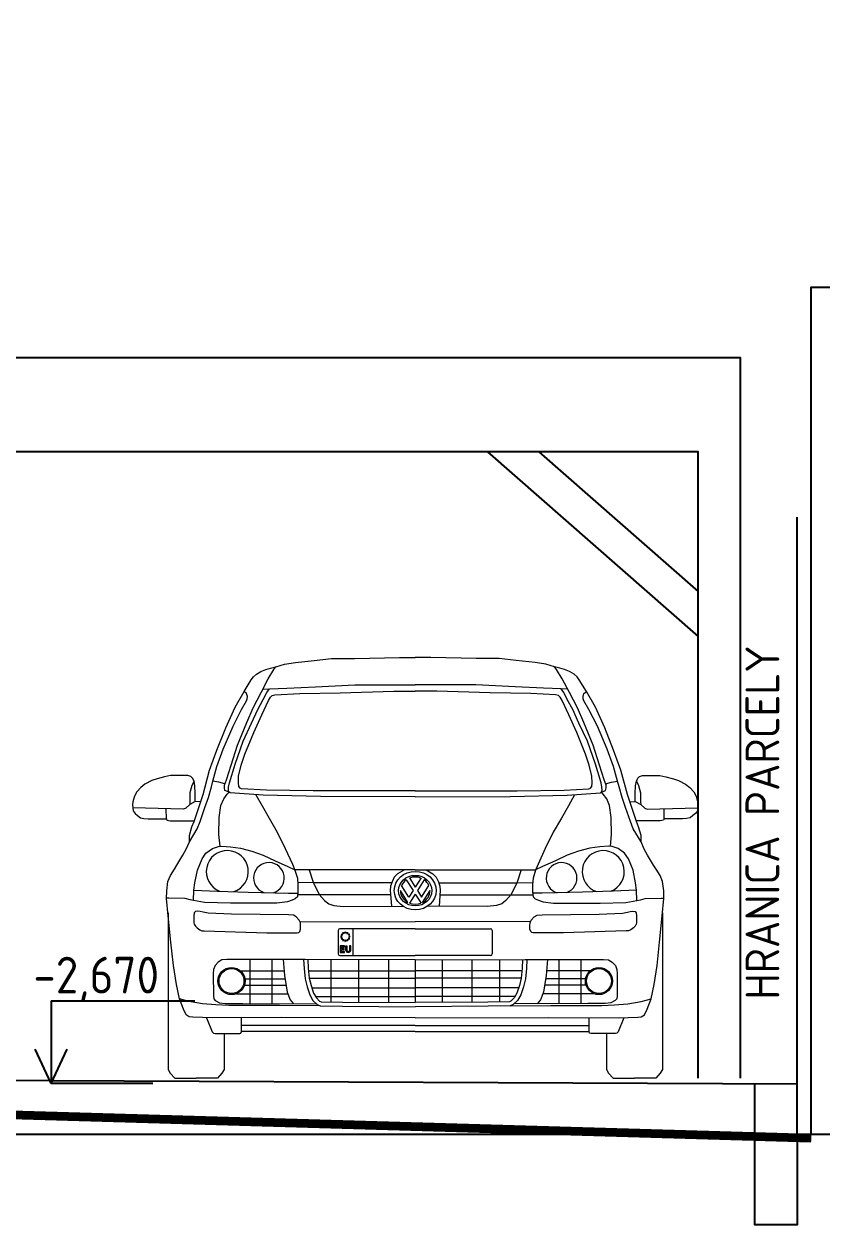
# Model space of a CAD drawing. Header units: millimetres. Extents: x 462666 to 1244237, y 2328025 to 3795663.
# Drawn here: x 1099183 to 1102009, y 2757318 to 2761569 of the extents above; entities that cross this region are included whole.
import ezdxf
from ezdxf.enums import TextEntityAlignment as Align
from ezdxf.lldxf.tags import DXFTag

# ---------------------------------------------------------------- set-up
doc = ezdxf.new("R2010")
doc.units = ezdxf.units.MM
for name, color, linetype in [('MUR-POH', 64, 'Continuous'), ('MUR_POH', 64, 'Continuous'), ('MUR_REZ', 3, 'Continuous'), ('PLO_LIN', 6, 'Continuous'), ('ZAK_DIM', 7, 'Continuous')]:
    doc.layers.add(name, color=color, linetype=linetype)
doc.layers.add('Srafy', color=8, linetype='Continuous', lineweight=5)
doc.styles.add('ISOCP.SHX', font='ISOCP.shx', dxfattribs={"height": 150})
tags = doc.linetypes.add('DASHED', pattern=[0.75, 0.5, -0.25]).pattern_tags.tags
tags[6:7] = [DXFTag(74, 4), DXFTag(75, 0), DXFTag(340, '0'), DXFTag(46, 1.0), DXFTag(50, 0.0), DXFTag(44, 0.0), DXFTag(45, 0.0)]
tags[4:5] = [DXFTag(74, 4), DXFTag(75, 0), DXFTag(340, '0'), DXFTag(46, 1.0), DXFTag(50, 0.0), DXFTag(44, 0.0), DXFTag(45, 0.0)]

# ---------------------------------------------------------------- blocks, each defined once
blk = doc.blocks.new('VW Golf 5 f')
for p, q in [((776, 737.1), (349.8, 737.1)), ((713.7, 723.3), (701.6, 711.1)), ((737.8, 737.1), (713.7, 723.3)), ((776, 737.1), (1202.3, 737.1)), ((814.3, 737.1), (838.3, 723.3)), ((838.3, 723.3), (850.5, 711.1)), ((693.9, 695.5), (688.8, 679.5)), ((701.6, 711.1), (693.9, 695.5)), ((753.6, 640.3), (727.5, 681.9)), ((744.2, 702.6), (768.5, 663.9)), ((755.5, 708.6), (776, 675.9)), ((796.5, 708.6), (776, 675.9)), ((807.8, 702.6), (783.6, 663.9)), ((798.4, 640.3), (824.5, 681.9)), ((850.5, 711.1), (858.1, 695.5)), ((858.1, 695.5), (863.2, 679.5)), ((688.8, 679.5), (687.6, 664.1)), ((687.6, 664.1), (691.5, 608.4)), ((749.9, 622.3), (723.7, 663.9)), ((768.5, 663.9), (753.6, 640.3)), ((776, 651.9), (755.5, 619.3)), ((776, 651.9), (796.5, 619.3)), ((783.6, 663.9), (798.4, 640.3)), ((802.2, 622.3), (828.3, 663.9)), ((864.5, 664.1), (860.6, 608.4)), ((863.2, 679.5), (864.5, 664.1)), ((503.3, 522.7), (503.3, 439.8)), ((776, 528.7), (509.3, 528.7)), ((554.8, 528.7), (554.8, 433.8)), ((776, 528.7), (1042.7, 528.7)), ((776, 528.7), (1042.7, 528.7)), ((1048.7, 522.7), (1048.7, 439.8)), ((1048.7, 522.7), (1048.7, 439.8)), ((509.3, 433.8), (776, 433.8)), ((1042.7, 433.8), (776, 433.8)), ((1042.7, 433.8), (776, 433.8)), ((190.2, 420.5), (190.2, 264)), ((268, 420.5), (268, 263.7)), ((477.4, 420.3), (477.4, 270.1)), ((575.5, 420.1), (575.5, 269)), ((681.2, 419.8), (681.2, 268.4)), ((776, 419.5), (776, 267.9)), ((870.8, 419.8), (870.8, 268.4)), ((976.6, 420.1), (976.6, 269)), ((1074.7, 420.3), (1074.7, 270.1)), ((1284, 420.5), (1284, 263.7)), ((1361.8, 420.5), (1361.8, 264)), ((157, 380.3), (310.8, 380.3)), ((173, 352.2), (314.6, 352.2)), ((398.3, 380.4), (776, 380.4)), ((400.8, 353.9), (776, 353.9)), ((1153.8, 380.4), (776, 380.4)), ((1151.3, 353.9), (776, 353.9)), ((1379.1, 352.2), (1237.4, 352.2)), ((1395, 380.3), (1241.2, 380.3)), ((142.9, 299), (324.5, 299)), ((171.3, 329), (318.4, 329)), ((410, 319.6), (776, 319.6)), ((1142, 319.6), (776, 319.6)), ((1409.1, 299), (1227.6, 299)), ((1380.7, 329), (1233.6, 329)), ((423.3, 288.9), (776, 288.9)), ((1128.8, 288.9), (776, 288.9))]:
    blk.add_line(p, q)
for points in [[(776, 213.5), (303.6, 214.3), (56.7, 213.6), (-11.7, 215.6), (-24.4, 217.3), (-35.2, 224), (-44.8, 244.4), (-58.8, 280.4), (-69.4, 331.6), (-80.3, 399.2), (-89.1, 481.1), (-98.3, 574.3), (-104.4, 635.6), (-103.7, 662.9), (-99.6, 695.8), (-91.1, 717.6), (-76.5, 740.4), (-67.8, 754.1), (-46.9, 789.3), (-35.1, 810.2), (-23.7, 836.7), (-23.7, 859.3), (-15, 890.2), (-7, 908.2), (24.9, 1004.4), (47.9, 1090.7), (73.9, 1160.7), (104.8, 1240.5), (138.1, 1313.5), (169.7, 1368.7), (195.1, 1410.2), (202.8, 1420.5), (213.7, 1429.7), (229.4, 1439.1), (247.5, 1446.2), (263.9, 1451.2), (282.7, 1456.5), (313.2, 1465.4), (351.9, 1471.9), (418.4, 1479), (479.3, 1485.3), (560.4, 1485.5), (720.7, 1489.2), (776, 1489.2)], [(776, 213.5), (1248.5, 214.3), (1495.3, 213.6), (1563.7, 215.6), (1576.4, 217.3), (1587.3, 224), (1596.8, 244.4), (1610.8, 280.4), (1621.4, 331.6), (1632.3, 399.2), (1641.2, 481.1), (1650.3, 574.3), (1656.5, 635.6), (1655.7, 662.9), (1651.6, 695.8), (1643.1, 717.6), (1628.5, 740.4), (1619.8, 754.1), (1598.9, 789.3), (1587.1, 810.2), (1575.7, 836.7), (1575.7, 859.3), (1567, 890.2), (1559, 908.2), (1527.1, 1004.4), (1504.1, 1090.7), (1478.1, 1160.7), (1447.2, 1240.5), (1413.9, 1313.5), (1382.4, 1368.7), (1356.9, 1410.2), (1349.2, 1420.5), (1338.3, 1429.7), (1322.6, 1439.1), (1304.6, 1446.2), (1288.1, 1451.2), (1269.4, 1456.5), (1238.8, 1465.4), (1200.1, 1471.9), (1133.6, 1479), (1072.7, 1485.3), (991.6, 1485.5), (831.3, 1489.2), (776, 1489.2)], [(117.1, 1012.8), (102, 1018.4), (100.2, 1027.4), (100.4, 1037.1), (107.3, 1056.4), (124, 1108.2), (146.1, 1178.5), (179.2, 1259.4), (201.9, 1310.3), (230.3, 1364.7), (255.5, 1413.9), (275.7, 1446.5), (282.7, 1456.5)], [(1434.9, 1012.8), (1450, 1018.4), (1451.8, 1027.4), (1451.7, 1037.1), (1444.7, 1056.4), (1428, 1108.2), (1405.9, 1178.5), (1372.9, 1259.4), (1350.1, 1310.3), (1321.7, 1364.7), (1296.6, 1413.9), (1276.3, 1446.5), (1269.4, 1456.5)], [(-23.7, 836.7), (4.1, 882.9), (14.4, 908), (31.4, 957.8), (43.8, 993.1), (54.3, 1031.7), (59.8, 1051.9), (73.9, 1103.4), (96.2, 1164.6), (131, 1245.4), (161.2, 1305.4), (178.7, 1335.8), (181.3, 1342.8), (181.6, 1351.5), (178.7, 1361.1), (169.7, 1368.7)], [(776, 996.4), (440.1, 997.6), (237.7, 1001.3), (120.6, 1009.5), (116.5, 1013.3), (114.4, 1019.1), (115.1, 1030.6), (117.9, 1045.3), (138.2, 1111.6), (166.5, 1192.8), (196.4, 1256.8), (218.6, 1305.2), (237.9, 1340.9), (250.3, 1364.9), (259.7, 1378.4)], [(776, 1017.5), (415.1, 1017.6), (249.1, 1019.4), (161.3, 1023.6), (155.9, 1026.4), (151.3, 1032.5), (149.8, 1045.5), (150.7, 1069.5), (159.8, 1107.8), (173, 1146.6), (204.2, 1224.1), (232.7, 1286.6), (256.1, 1336.4), (263.2, 1348.4), (269.2, 1354.4), (279.3, 1357.3), (366.9, 1361.6), (510.2, 1364.4), (699.8, 1370.3), (776, 1370.3)], [(236.6, 1377.1), (259.7, 1378.4), (321.8, 1381), (422.7, 1385.2), (561.6, 1392.5), (697.8, 1392), (776, 1392)], [(1315.4, 1377.1), (1292.3, 1378.4), (1230.2, 1381), (1129.3, 1385.2), (990.4, 1392.5), (854.3, 1392), (776, 1392)], [(776, 996.4), (1111.9, 997.6), (1314.3, 1001.3), (1431.4, 1009.5), (1435.5, 1013.3), (1437.6, 1019.1), (1436.9, 1030.6), (1434.1, 1045.3), (1413.8, 1111.6), (1385.5, 1192.8), (1355.6, 1256.8), (1333.4, 1305.2), (1314.1, 1340.9), (1301.7, 1364.9), (1292.3, 1378.4)], [(776, 1017.5), (1136.9, 1017.6), (1302.9, 1019.4), (1390.7, 1023.6), (1396.1, 1026.4), (1400.7, 1032.5), (1402.2, 1045.5), (1401.3, 1069.5), (1392.2, 1107.8), (1379, 1146.6), (1347.8, 1224.1), (1319.3, 1286.6), (1296, 1336.4), (1288.8, 1348.4), (1282.9, 1354.4), (1272.7, 1357.3), (1185.2, 1361.6), (1041.8, 1364.4), (852.3, 1370.3), (776, 1370.3)], [(1575.7, 836.7), (1547.9, 882.9), (1537.6, 908), (1520.7, 957.8), (1508.2, 993.1), (1497.8, 1031.7), (1492.2, 1051.9), (1478.1, 1103.4), (1455.8, 1164.6), (1421, 1245.4), (1390.8, 1305.4), (1373.3, 1335.8), (1370.7, 1342.8), (1370.4, 1351.5), (1373.3, 1361.1), (1382.4, 1368.7)], [(-2.9, 979.4), (-2.9, 1008.7), (-4.4, 1034.7), (-7.2, 1051.6), (-12.6, 1062.2), (-18.1, 1067.9), (-29, 1070.9), (-48.4, 1071.1), (-90.2, 1070.8), (-111.8, 1067), (-138.1, 1059.6), (-156.4, 1053.8), (-181.2, 1040.7), (-196.1, 1029.1), (-209.8, 1013.2), (-218.6, 998.8), (-223.9, 978.6), (-224.9, 967.1), (-224.2, 956.7)], [(1555, 979.4), (1555, 1008.7), (1556.4, 1034.7), (1559.2, 1051.6), (1564.6, 1062.2), (1570.1, 1067.9), (1581.1, 1070.9), (1600.4, 1071.1), (1642.2, 1070.8), (1663.8, 1067), (1690.1, 1059.6), (1708.5, 1053.8), (1733.3, 1040.7), (1748.1, 1029.1), (1761.9, 1013.2), (1770.7, 998.8), (1775.9, 978.6), (1776.9, 967.1), (1776.2, 956.7)], [(-7.2, 1051.6), (-15, 1035.8), (-21.8, 1010.5), (-21.6, 978.7), (-22.3, 968.3)], [(102.3, 1042.4), (81, 1048.3), (59.8, 1051.9)], [(1449.7, 1042.4), (1471.1, 1048.3), (1492.2, 1051.9)], [(1559.2, 1051.6), (1567, 1035.8), (1573.8, 1010.5), (1573.6, 978.7), (1574.3, 968.3)], [(16, 977.6), (-2.9, 979.4), (-22.3, 968.3), (-36.7, 955.2), (-44.6, 952.3), (-224.2, 956.7), (-222.8, 946.5), (-216.3, 936.7), (-207.2, 929.4), (-197.3, 922.1), (-184.8, 918.8), (-170, 918.1), (-105.3, 917.5), (-103.3, 913.8), (-91.5, 911.4), (-46.1, 910.8), (-6.2, 910.6)], [(211.8, 1003.1), (233.4, 964), (258.5, 920.5), (287.3, 871.2), (315.9, 812.4), (341.3, 757.7), (350, 736.4), (358.8, 708.4), (360.4, 685.4), (360.4, 659.7), (359, 641.5), (351.2, 635.4), (339.8, 630.2), (323.3, 624.2), (285.9, 620), (224.1, 619.7), (121.5, 619.5), (30.3, 622.4), (-8.8, 628.4)], [(85, 820.8), (81.1, 862.7), (82.1, 922.4), (87.9, 965.7), (97.8, 988.2), (110.3, 1005.5), (117.1, 1012.8)], [(1340.3, 1003.1), (1318.7, 964), (1293.6, 920.5), (1264.7, 871.2), (1236.1, 812.4), (1210.7, 757.7), (1202, 736.4), (1193.3, 708.4), (1191.7, 685.4), (1191.7, 659.7), (1193, 641.5), (1200.8, 635.4), (1212.2, 630.2), (1228.8, 624.2), (1266.1, 620), (1327.9, 619.7), (1430.5, 619.5), (1521.7, 622.4), (1560.9, 628.4)], [(1467, 820.8), (1470.9, 862.7), (1470, 922.4), (1464.2, 965.7), (1454.2, 988.2), (1441.7, 1005.5), (1434.9, 1012.8)], [(1536, 977.6), (1555, 979.4), (1574.3, 968.3), (1588.8, 955.2), (1596.7, 952.3), (1776.2, 956.7), (1774.8, 946.5), (1768.4, 936.7), (1759.2, 929.4), (1749.3, 922.1), (1736.8, 918.8), (1722.1, 918.1), (1657.3, 917.5), (1655.3, 913.8), (1643.5, 911.4), (1598.1, 910.8), (1558.2, 910.6)], [(-105.3, 917.5), (-105.6, 953.8)], [(1657.3, 917.5), (1657.7, 953.8)], [(-8.8, 628.4), (-7.7, 665.6), (-3.9, 691.8), (4.7, 735.9), (21, 775.9), (34.9, 796.8), (58, 813), (79, 820.3), (90.9, 821.2), (122.4, 818.8), (157.3, 813.8), (197.7, 803.8), (237.9, 789.7), (279.9, 769.9), (325, 748.7), (349.8, 737.1)], [(1560.9, 628.4), (1559.7, 665.6), (1555.9, 691.8), (1547.3, 735.9), (1531, 775.9), (1517.1, 796.8), (1494, 813), (1473, 820.3), (1461.1, 821.2), (1429.6, 818.8), (1394.7, 813.8), (1354.3, 803.8), (1314.1, 789.7), (1272.1, 769.9), (1227, 748.7), (1202.3, 737.1)], [(400.7, 737.1), (415, 693.5), (436.1, 649.8), (454.8, 628.4), (469.8, 616.7), (487.9, 611), (521, 608.2), (733.4, 608.5)], [(1151.4, 737.1), (1137, 693.5), (1115.9, 649.8), (1097.2, 628.4), (1082.2, 616.7), (1064.1, 611), (1031, 608.2), (818.6, 608.5)], [(692.8, 692), (420.4, 692), (359.9, 692.6)], [(859.2, 692), (1131.6, 692), (1192.2, 692.6)], [(-7.7, 665.6), (75.4, 662), (184.1, 658.8), (326.8, 655.1), (360, 655.1)], [(688.6, 648.8), (421.4, 648.8), (359.6, 649)], [(863.4, 648.8), (1130.6, 648.8), (1192.4, 649)], [(1559.7, 665.6), (1476.6, 662), (1368, 658.8), (1225.2, 655.1), (1192, 655.1)], [(-8.8, 628.4), (-21.4, 630.8), (-38.4, 636), (-96.5, 636.9), (-104.4, 637.1)], [(1560.9, 628.4), (1573.4, 630.8), (1590.4, 636), (1648.5, 636.9), (1656.4, 637.1)], [(-99.4, 585.8), (-99.4, 31.3), (-91.6, 17.7), (-75.6, 0), (0, 0)], [(367.1, 554.8), (776, 554)], [(1184.9, 554.8), (776, 554)], [(1651.5, 585.8), (1651.5, 31.3), (1643.6, 17.7), (1627.6, 0), (1552, 0)], [(530.5, 452.3), (530.5, 468), (534.3, 468), (534.3, 452.3)], [(547.4, 452.3), (547.4, 468), (543.6, 468), (543.6, 452.3)], [(776, 419.5), (386.8, 420.5), (109.4, 420.5), (91.5, 419.2), (78.4, 410.9), (67, 398.6), (61.7, 384.4), (60.8, 370.2), (61.2, 291.3), (62.7, 280.8), (68.1, 275.3), (83, 267.3), (103.1, 264.6), (165.3, 264.1), (426.1, 263.1)], [(307.9, 420.5), (312.8, 363.1), (322.4, 304.1), (332.7, 277.9), (344.4, 263.4)], [(380.8, 420.5), (382.5, 388), (385.9, 351.3), (392.8, 323.8), (402.5, 294.6), (413.9, 275.2), (429, 260.3), (439.4, 255.9), (518.3, 254.4), (776, 252.9)], [(395.8, 420.5), (397.4, 389.1), (400.8, 353.9), (407.2, 328), (416.3, 300.9), (425.8, 284.5), (437.5, 273), (442.6, 270.8), (518.5, 269.4), (776.1, 267.9)], [(1156.2, 420.5), (1154.6, 389.1), (1151.3, 353.9), (1144.8, 328), (1135.7, 300.9), (1126.2, 284.5), (1114.5, 273), (1109.4, 270.8), (1033.5, 269.4), (775.9, 267.9)], [(776, 419.5), (1165.2, 420.5), (1442.6, 420.5), (1460.5, 419.2), (1473.6, 410.9), (1485, 398.6), (1490.3, 384.4), (1491.2, 370.2), (1490.8, 291.3), (1489.4, 280.8), (1483.9, 275.3), (1469, 267.3), (1448.9, 264.6), (1386.8, 264.1), (1125.9, 263.1)], [(1171.3, 420.5), (1169.5, 388), (1166.1, 351.3), (1159.2, 323.8), (1149.5, 294.6), (1138.2, 275.2), (1123, 260.3), (1112.6, 255.9), (1033.7, 254.4), (776, 252.9)], [(1244.1, 420.5), (1239.2, 363.1), (1229.6, 304.1), (1219.3, 277.9), (1207.6, 263.4)], [(439.4, 255.9), (295.8, 256.8), (115.6, 257.3), (70.4, 259.4), (22.9, 263.3), (-24.3, 271.3), (-58.8, 280.4)], [(1112.6, 255.9), (1256.3, 256.8), (1436.4, 257.3), (1481.6, 259.4), (1529.2, 263.3), (1576.3, 271.3), (1610.8, 280.4)], [(37.3, 214.1), (57.3, 164.5), (62, 159.7), (67.4, 157.8), (154.7, 157.8), (158.6, 159.6), (160.7, 164.7), (160.6, 213.9)], [(1514.7, 214.1), (1494.7, 164.5), (1490, 159.7), (1484.6, 157.8), (1397.3, 157.8), (1393.4, 159.6), (1391.3, 164.7), (1391.5, 213.9)], [(776, 186.1), (160.6, 187)], [(776, 186.1), (1391.4, 187)], [(99.4, 157.8), (99.4, 31.3), (91.6, 17.7), (75.6, 0), (0, 0)], [(776, 165.1), (160.7, 164.7)], [(776, 165.1), (1391.3, 164.7)], [(1452.6, 157.8), (1452.6, 31.3), (1460.4, 17.7), (1476.5, 0), (1552, 0)]]:
    blk.add_lwpolyline(points)
for points in [[(29.1, 521.1), (250.9, 513.9), (316.8, 513.9), (358.3, 513.9), (363.6, 515.9), (366.9, 519.7), (369.8, 527.1), (370.2, 541), (369.2, 550.4), (365, 559.2), (354.8, 570.7), (344.9, 576.5), (327.2, 578.5), (226.4, 579.2), (125.3, 580.5), (42.3, 584.2), (24.9, 588.1), (14.8, 590.4), (6.7, 591.1), (-2.4, 589.7), (-6.4, 584.7), (-7.4, 574.7), (-7.4, 550.3), (-6.4, 545.3), (-2.6, 538.3), (3.6, 531.6), (12.7, 524.6), (20.6, 521.8), (25.7, 521.3)], [(1523, 521.1), (1301.2, 513.9), (1235.2, 513.9), (1193.8, 513.9), (1188.4, 515.9), (1185.1, 519.7), (1182.2, 527.1), (1181.9, 541), (1182.8, 550.4), (1187, 559.2), (1197.2, 570.7), (1207.1, 576.5), (1224.9, 578.5), (1325.6, 579.2), (1426.8, 580.5), (1509.7, 584.2), (1527.2, 588.1), (1537.2, 590.4), (1545.3, 591.1), (1554.4, 589.7), (1558.5, 584.7), (1559.4, 574.7), (1559.4, 550.3), (1558.4, 545.3), (1554.6, 538.3), (1548.4, 531.6), (1539.3, 524.6), (1531.4, 521.8), (1526.3, 521.3)], [(516.3, 510.9), (515.7, 508.9), (513.6, 508.9), (515.3, 507.7), (514.6, 505.6), (516.3, 506.9), (518, 505.6), (517.3, 507.7), (519, 508.9), (516.9, 508.9)], [(521.5, 516.1), (520.9, 514.2), (518.8, 514.2), (520.5, 513), (519.8, 510.9), (521.5, 512.2), (523.2, 510.9), (522.5, 513), (524.2, 514.2), (522.1, 514.2)], [(528.7, 518.1), (528, 516.2), (525.9, 516.2), (527.6, 514.9), (527, 512.9), (528.7, 514.1), (530.4, 512.9), (529.7, 514.9), (531.4, 516.2), (529.3, 516.2)], [(535.8, 516.2), (535.2, 514.3), (533.1, 514.3), (534.8, 513), (534.1, 511), (535.8, 512.3), (537.5, 511), (536.9, 513), (538.5, 514.3), (536.5, 514.3)], [(541.1, 511), (540.5, 509.1), (538.4, 509.1), (540.1, 507.8), (539.4, 505.8), (541.1, 507), (542.8, 505.8), (542.1, 507.8), (543.8, 509.1), (541.7, 509.1)], [(525.3, 468), (510.7, 468), (510.7, 445.2), (525.3, 445.2), (525.3, 448.8), (514.8, 448.8), (514.8, 455.5), (524.5, 455.5), (524.5, 459.1), (514.8, 459.1), (514.8, 464.4), (525.3, 464.4)], [(514.4, 503.7), (513.8, 501.8), (511.7, 501.8), (513.4, 500.5), (512.7, 498.5), (514.4, 499.7), (516.1, 498.5), (515.4, 500.5), (517.1, 501.8), (515, 501.8)], [(516.4, 496.5), (515.7, 494.6), (513.6, 494.6), (515.3, 493.4), (514.7, 491.3), (516.4, 492.6), (518.1, 491.3), (517.4, 493.4), (519.1, 494.6), (517, 494.6)], [(521.6, 491.3), (521, 489.4), (518.9, 489.4), (520.6, 488.1), (519.9, 486.1), (521.6, 487.4), (523.3, 486.1), (522.7, 488.1), (524.3, 489.4), (522.3, 489.4)], [(528.8, 489.4), (528.2, 487.5), (526.1, 487.5), (527.8, 486.3), (527.1, 484.2), (528.8, 485.5), (530.5, 484.2), (529.8, 486.3), (531.5, 487.5), (529.4, 487.5)], [(536, 491.4), (535.3, 489.5), (533.2, 489.5), (534.9, 488.2), (534.3, 486.2), (536, 487.4), (537.7, 486.2), (537, 488.2), (538.7, 489.5), (536.6, 489.5)], [(541.2, 496.7), (540.6, 494.7), (538.5, 494.7), (540.1, 493.5), (539.5, 491.4), (541.2, 492.7), (542.9, 491.4), (542.2, 493.5), (543.9, 494.7), (541.8, 494.7)], [(543.1, 503.8), (542.4, 501.9), (540.3, 501.9), (542, 500.7), (541.4, 498.6), (543.1, 499.9), (544.8, 498.6), (544.1, 500.7), (545.8, 501.9), (543.7, 501.9)]]:
    blk.add_lwpolyline(points, close=True)
for centre, radius in [((125.5, 343.9), 48.2), ((125.5, 343.9), 44.1), ((1426.5, 343.9), 48.2), ((1426.5, 343.9), 44.1)]:
    blk.add_circle(centre, radius)
for centre, radius, start, end in [((110.4, 731), 74.4, 288.2883, 248.3672), ((1441.6, 731), 74.4, 291.6328, 251.7117), ((257.8, 708.5), 54.4, 286.759, 250.2613), ((1294.2, 708.5), 54.4, 289.7387, 253.241), ((509.3, 522.7), 6, 90, 180), ((1042.7, 522.7), 6, 0, 90), ((1042.7, 522.7), 6, 0, 90), ((509.3, 439.8), 6, 180, 270), ((1042.7, 439.8), 6, 270, 0), ((1042.7, 439.8), 6, 270, 0)]:
    blk.add_arc(centre, radius, start, end)
for centre, major_axis, ratio, start_param, end_param in [((776, 663.9), (-74.2, 0), 0.92, 3.141593, 9.424778), ((776, 663.9), (52.3, 0), 0.92, 2.219723, 2.758082), ((776, 663.9), (-52.3, 0), 0.92, 4.314118, 5.11066), ((776, 663.9), (52.3, 0), 0.92, 0.383511, 0.92187), ((776, 663.9), (52.3, 0), 0.92, 3.141593, 4.18879), ((776, 663.9), (-52.3, 0), 0.92, 2.094395, 3.141593), ((776, 663.9), (-52.3, 0), 0.92, 1.172525, 1.969067), ((538.9, 452.3), (8.47, 0), 0.842454, 3.141593, 6.283185), ((538.9, 452.3), (4.6, 0), 0.866052, 3.141593, 6.283185)]:
    blk.add_ellipse(centre, major_axis=major_axis, ratio=ratio, start_param=start_param, end_param=end_param)
blk.add_ellipse((776, 663.9), major_axis=(58.8, 0), ratio=0.92)
blk = doc.blocks.new('KOTA_V_REZ')
for p, q in [((0, 293), (0, 0)), ((0, 293), (508.9, 293)), ((0, 0), (-56.6, 121.3)), ((0, 0), (56.6, 121.3))]:
    blk.add_line(p, q)
at = {"color": 7, "style": 'ISOCP.SHX'}
blk.add_attdef('±0.000', text='', height=120, dxfattribs=at).set_placement((210.4, 383.7), align=Align.MIDDLE_CENTER)

msp = doc.modelspace()

# ---------------------------------------------------------------- linework, layer by layer
at = {"layer": 'MUR-POH', "color": 1}
for points in [[(1101970.6, 2757638.2), (1101970.6, 2760638.2), (1104970.6, 2760638.2), (1104970.6, 2757638.2), (1101970.6, 2757638.2)], [(1101720.6, 2757837.8), (1101720.6, 2760387.8), (1096720.6, 2760387.8), (1096720.6, 2757837.8)], [(1101570.6, 2757837.8), (1101570.6, 2760055.2), (1096870.6, 2760055.2), (1096870.6, 2757837.8)]]:
    msp.add_lwpolyline(points, dxfattribs=at)
at = {"layer": 'MUR_POH', "color": 8, "linetype": 'DASHED', "ltscale": 250, "flags": 128}
for points in [[(1101920.6, 2757818.2), (1101920.6, 2759823.5)], [(1101970.6, 2757638.2), (1097970.6, 2757638.2), (1096970.6, 2757838.2), (1093219, 2759738.2)], [(1101970.6, 2757638.2), (1097970.6, 2757638.2), (1096970.6, 2757838.2), (1093219, 2759738.2)], [(1101970.6, 2757638.2), (1097970.6, 2757638.2), (1096970.6, 2757838.2), (1096631.1, 2758010.2)]]:
    msp.add_lwpolyline(points, dxfattribs=at)
at = {"layer": 'MUR_REZ'}
for points in [[(1065374.6, 2761564.2), (1065724, 2761479.6), (1067356.2, 2761431), (1069249.7, 2760411.1), (1086166.4, 2760203.9), (1095819.9, 2757813.2), (1101970.4, 2757633.2)], [(1065375.8, 2761569.1), (1065724.7, 2761484.6), (1067357.5, 2761435.9), (1069251, 2760416.1), (1086167.1, 2760208.9), (1095820.6, 2757818.2), (1101970.6, 2757638.2)], [(1065369.9, 2761544.8), (1065721.3, 2761459.7), (1067350.8, 2761411.1), (1069244.6, 2760391.2), (1086163.9, 2760184), (1095817.2, 2757793.3), (1101969.8, 2757613.2)], [(1065371.1, 2761549.6), (1065722, 2761464.7), (1067352.2, 2761416.1), (1069245.9, 2760396.1), (1086164.5, 2760188.9), (1095817.8, 2757798.3), (1101970, 2757618.2)], [(1065372.2, 2761554.5), (1065722.7, 2761469.7), (1067353.5, 2761421), (1069247.1, 2760401.1), (1086165.1, 2760193.9), (1095818.5, 2757803.3), (1101970.1, 2757623.2)], [(1065373.4, 2761559.3), (1065723.3, 2761474.6), (1067354.8, 2761426), (1069248.4, 2760406.1), (1086165.8, 2760198.9), (1095819.2, 2757808.3), (1101970.3, 2757628.2)]]:
    msp.add_lwpolyline(points, dxfattribs=at)
at = {"layer": 'PLO_LIN', "color": 1}
for points in [[(1100824.3, 2760055.2), (1101570.6, 2759401.2)], [(1101006.4, 2760055.2), (1101570.6, 2759560.7)]]:
    msp.add_lwpolyline(points, dxfattribs=at)
at = {"layer": 'PLO_LIN', "color": 252}
for points in [[(1096625.1, 2757841.3), (1101920.6, 2757818.2)], [(1101920.6, 2757638.2), (1101920.6, 2757318.2), (1101770.6, 2757318.2), (1101770.6, 2757818.2)], [(1101920.6, 2757638.2), (1101920.6, 2757818.2)]]:
    msp.add_lwpolyline(points, dxfattribs=at)
at = {"layer": 'ZAK_DIM'}
msp.add_line((1099639.1, 2757819), (1099279.8, 2757819), dxfattribs=at)

# ---------------------------------------------------------------- block references
at = {"layer": 'Srafy'}
msp.add_blockref('VW Golf 5 f', (1099792.7, 2757837.8), dxfattribs=at)
at = {"layer": 'ZAK_DIM'}
ref = msp.add_blockref('KOTA_V_REZ', (1099279.8, 2757819), dxfattribs=at)
ref.add_attrib('±0.000', '-2,670', dxfattribs={"height": 130, "style": 'ISOCP.SHX'}).set_placement((1099439, 2758202.6), align=Align.MIDDLE_CENTER)

# ---------------------------------------------------------------- texts
at = {"color": 7, "insert": (1101798.1, 2758742.8), "char_height": 120, "attachment_point": 5, "rotation": 90, "style": 'ISOCP.SHX'}
msp.add_mtext('{HRANICA PARCELY}', dxfattribs=at)

doc.saveas('drawing.dxf')
